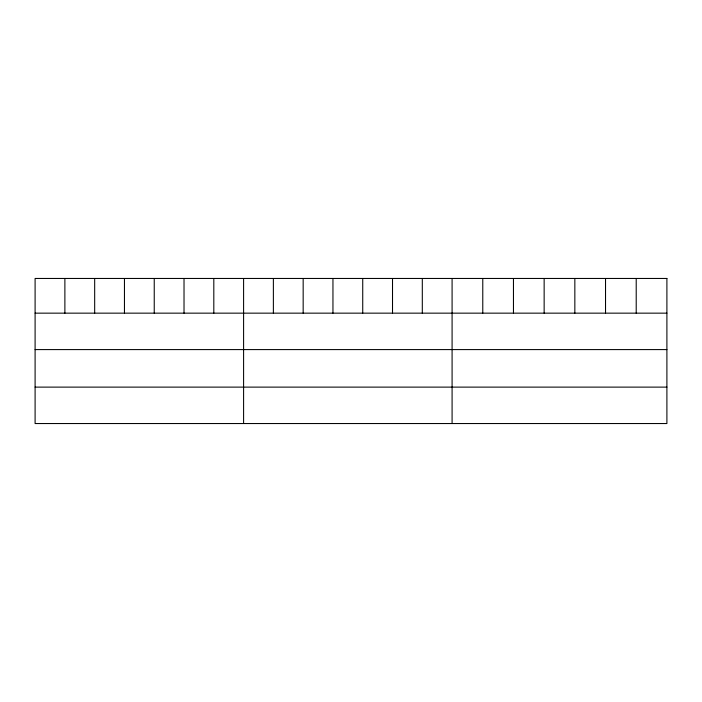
<?xml version="1.0" encoding="UTF-8"?>
<svg xmlns="http://www.w3.org/2000/svg" width="702" height="702" viewBox="0 0 702 702"><rect width="100%" height="100%" fill="white"/><g stroke="black" fill="none" stroke-linecap="round" stroke-linejoin="round"><path stroke-width="1.05" d="M35.1 313.153L666.9 313.153M35.1 349.587L666.9 349.587M35.1 387.118L666.9 387.118M636.214 278.457L636.214 313.153M605.528 278.457L605.528 313.153M574.841 278.457L574.841 313.153M544.147 278.457L544.147 313.153M513.46 278.457L513.46 313.153M482.774 278.457L482.774 313.153M452.088 278.457L452.088 423.543M422.306 278.457L422.306 313.153M392.515 278.457L392.515 313.153M362.732 278.457L362.732 313.153M332.95 278.457L332.95 313.153M303.167 278.457L303.167 313.153M273.376 278.457L273.376 313.153M243.594 278.457L243.594 423.543M213.812 278.457L213.812 313.153M184.021 278.457L184.021 313.153M154.238 278.457L154.238 313.153M124.456 278.457L124.456 313.153M94.673 278.457L94.673 313.153M64.882 278.457L64.882 313.153M666.9 278.457L35.1 278.457L35.1 423.543L666.9 423.543L666.9 278.457"/></g></svg>
